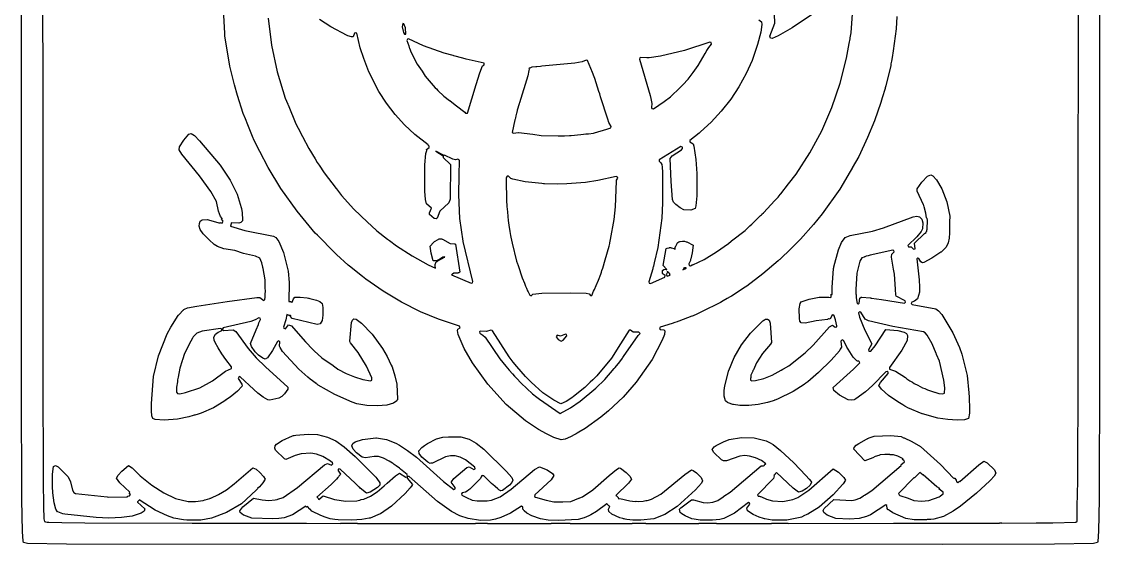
# Model space of a CAD drawing. Header units: millimetres. Extents: x 0 to 299, y 0 to 300.
# Drawn here: x 0.3 to 299.4, y 0.3 to 145.4 of the extents above; entities that cross this region are included whole.
import ezdxf

# ---------------------------------------------------------------- set-up
doc = ezdxf.new("R2010")
doc.units = ezdxf.units.MM
doc.layers.add('CUT', color=7, linetype='CONTINUOUS')

msp = doc.modelspace()

# ---------------------------------------------------------------- linework, layer by layer
at = {"layer": 'CUT'}
for points in [[(299.3636, 243.2563), (299.3492, 48.3109), (299.2758, 13.5308), (299.2737, 12.8248), (299.1017, 4.0215), (298.9075, 1.1419), (298.8559, 0.8559), (297.6983, 0.6352), (286.8726, 0.4237), (255.9437, 0.3329), (12.8248, 0.4237), (1.9525, 0.6395), (0.8415, 0.8559), (0.7496, 1.3649), (0.5994, 3.8316), (0.4236, 12.8289), (0.3329, 43.8445), (0.3196, 126.0814), (0.3314, 242.3578)], [(6.1689, 231.3706), (6.1992, 47.8106), (6.29, 17.8815), (6.3809, 10.8319), (6.5004, 7.455), (6.6795, 6.7062), (6.9372, 6.6378), (6.9427, 6.6265), (7.0353, 6.6118), (7.455, 6.5004), (7.7781, 6.4939), (7.9218, 6.471), (11.4662, 6.4192), (17.8513, 6.29), (47.6896, 6.1992), (79.3669, 6.202), (88.8111, 6.1879), (88.8424, 6.2028), (93.5017, 6.2032), (93.5235, 6.1835), (126.2214, 6.1689), (126.2766, 6.2061), (129.5447, 6.2064), (129.5866, 6.1689), (147.2284, 6.1689), (147.2674, 6.2079), (152.5098, 6.2084), (152.5525, 6.1689), (169.7159, 6.1689), (169.7574, 6.2099), (173.4468, 6.2102), (173.4933, 6.1689), (188.2502, 6.1689), (188.2918, 6.2115), (193.0666, 6.212), (193.1192, 6.1689), (208.3616, 6.1689), (208.4068, 6.2133), (212.9743, 6.2137), (213.0241, 6.1689), (242.2359, 6.2163), (248.9796, 6.2169), (248.9908, 6.2272), (271.6354, 6.2639), (271.7043, 6.3039), (272.2374, 6.3055), (272.3072, 6.2656), (281.8461, 6.29), (284.5386, 6.3445), (286.445, 6.3505), (292.8264, 6.503), (293.1905, 6.8332), (293.2158, 10.8675), (293.4074, 17.8815), (293.4982, 47.8106), (293.4982, 55.9256), (293.5207, 183.8023)], [(243.1393, 146.7609), (242.9508, 143.404), (242.1359, 137.2609), (241.8258, 135.4642), (241.6458, 134.4212), (241.5148, 133.6619), (241.4434, 133.2483), (240.0932, 127.5374), (239.9338, 126.9936), (239.8958, 126.8642), (239.1146, 124.1987), (238.7426, 122.9298), (236.9612, 117.8187), (235.0536, 113.2749), (232.5793, 107.9876), (230.8, 104.8102), (230.7746, 104.765), (230.7731, 104.7622), (230.2314, 103.7948), (227.3401, 98.9063), (222.4362, 92.032), (220.0355, 89.0729), (216.4318, 85.064), (216.2229, 84.8371), (213.4407, 82.0346), (211.0415, 79.7326), (210.7025, 79.4281), (210.5398, 79.2819), (210.4386, 79.1911), (210.1932, 78.9707), (206.0119, 75.387), (201.5085, 72.0165), (201.1191, 71.7341), (197.2769, 69.2346), (196.8724, 68.9997), (196.1184, 68.5617), (194.9705, 67.895), (194.2711, 67.4888), (194.2246, 67.4634), (188.9564, 64.854), (188.0812, 64.4205), (188.0625, 64.4112), (187.8267, 64.2944), (187.6857, 64.2308), (186.6224, 63.7853), (186.3546, 63.6731), (186.2797, 63.6417), (186.2549, 63.6313), (182.7156, 62.2954), (182.3712, 62.1786), (182.2442, 62.1354), (181.5527, 61.9008), (180.7772, 61.6376), (177.475, 60.5809), (177.3339, 60.2758), (177.4829, 59.9745), (178.4794, 59.9012), (178.7415, 59.5589), (178.6775, 58.5889), (178.0889, 57.038), (175.294, 51.6337), (175.2894, 51.625), (170.8244, 45.3095), (167.184, 41.2149), (163.1733, 37.3876), (161.0445, 35.6245), (156.6611, 32.4805), (154.8941, 31.4582), (154.4568, 31.2113), (154.1853, 31.0581), (153.8034, 30.8424), (152.5783, 30.1508), (151.1792, 29.5738), (150.0023, 29.3532), (148.0322, 29.9963), (145.9316, 30.9933), (143.6927, 32.2249), (140.1112, 34.6219), (134.8079, 39.1928), (129.6582, 44.7969), (125.3969, 50.7025), (123.1278, 54.7264), (121.4236, 58.588), (121.2269, 59.7019), (121.3839, 60.0688), (121.9743, 60.4137), (121.8622, 60.8956), (117.6302, 62.2657), (116.5887, 62.6211), (116.5313, 62.6406), (116.529, 62.6414), (116.0236, 62.8139), (111.0147, 64.9043), (105.7658, 67.5452), (100.611, 70.6391), (95.8566, 73.9338), (94.914, 74.654), (91.2965, 77.5263), (90.945, 77.8384), (87.6776, 80.7667), (87.2034, 81.2004), (82.3981, 86.0984), (81.8084, 86.7172), (76.7938, 92.7589), (72.2757, 99.0643), (68.7225, 104.9036), (66.413, 109.3276), (64.8442, 112.4361), (64.4099, 113.4916), (63.4815, 115.7864), (63.0986, 116.733), (62.4173, 118.4169), (61.8087, 119.9213), (60.2184, 124.8984), (59.3734, 127.8417), (58.1351, 133.0263), (57.5213, 136.4078), (56.7438, 141.3469), (56.6848, 142.1229), (56.2849, 150.5381)], [(204.9086, 145.9121), (205.5923, 145.3181), (205.7366, 144.5579), (205.427, 142.4965), (204.5325, 138.9997), (203.0184, 134.6386), (201.3508, 130.9491), (199.3611, 127.3314), (197.0532, 123.8367), (194.4508, 120.5298), (191.6235, 117.4614), (188.6989, 114.7684), (188.6356, 114.7159), (188.6302, 114.7115), (188.5384, 114.6354), (188.3082, 114.4448), (185.7162, 112.4035), (185.743, 112.0084), (186.6053, 111.5126), (186.8767, 110.8718), (187.4302, 107.1301), (187.6422, 103.2473), (187.6422, 97.0444), (187.43, 94.2755), (187.1774, 93.5654), (185.9868, 93.112), (184.0176, 93.1909), (183.0174, 93.6931), (181.8087, 94.6545), (181.1474, 95.3214), (180.905, 96.0528), (180.5055, 100.992), (180.2943, 107.4179), (180.7949, 108.1308), (183.4106, 109.8409), (183.7313, 110.2037), (183.6943, 110.57), (183.185, 110.6944), (177.2162, 107.0307), (177.2, 106.6591), (177.7068, 106.2144), (177.9476, 105.703), (178.035, 105.0349), (178.1698, 103.629), (178.1706, 95.0761), (177.9921, 90.8512), (176.8364, 82.6969), (175.8232, 78.4662), (175.6086, 77.5819), (175.5402, 77.2999), (175.4857, 77.0754), (175.4153, 76.7854), (174.3224, 73.1676), (174.3969, 72.8419), (174.8464, 72.7213), (178.7776, 74.4653), (178.8545, 74.9272), (178.2925, 75.2844), (178.1519, 75.5052), (178.1475, 76.2576), (178.1622, 76.2978), (178.5099, 76.5781), (179.0645, 76.6709), (179.3687, 76.4367), (179.2776, 76.6653), (178.326, 77.7635), (179.184, 82.4353), (179.2853, 82.4766), (179.3965, 82.5099), (179.9703, 82.6519), (180.0774, 82.6733), (180.1859, 82.6849), (180.2951, 82.6865), (180.404, 82.6782), (180.5116, 82.6601), (180.6172, 82.6322), (181.241, 82.4369), (181.36, 82.3926), (181.4736, 82.3359), (181.5807, 82.2676), (181.6204, 82.2359), (181.6409, 82.5946), (181.6526, 82.7064), (181.6746, 82.8166), (181.7069, 82.9243), (181.7491, 83.0285), (181.8009, 83.1282), (182.1862, 83.7925), (182.2501, 83.8912), (182.3234, 83.9832), (182.4053, 84.0676), (182.4952, 84.1435), (182.592, 84.2103), (182.6949, 84.2673), (182.8028, 84.314), (182.9149, 84.3498), (183.0299, 84.3746), (183.7182, 84.4875), (183.8479, 84.5016), (183.9785, 84.5016), (184.1082, 84.4873), (184.2356, 84.4591), (184.6872, 84.3328), (184.7961, 84.2967), (184.901, 84.2503), (186.6827, 83.359), (186.3279, 81.2199), (185.9749, 79.6002), (185.9306, 79.3969), (185.8861, 79.1925), (185.8625, 79.0841), (185.4236, 78.156), (185.4957, 77.7048), (185.9126, 77.6174), (186.3876, 77.8848), (186.6086, 77.9898), (186.5543, 77.8748), (189.6785, 79.4273), (193.1073, 81.5211), (196.4244, 83.8438), (197.1885, 84.4734), (197.3192, 84.5603), (201.0401, 87.4645), (202.3993, 88.7676), (202.9267, 89.2022), (205.3523, 91.559), (205.5808, 91.7658), (205.7343, 91.9302), (206.1419, 92.3263), (208.2566, 94.6283), (209.2189, 95.6623), (210.2816, 96.8004), (210.2991, 96.8229), (210.9939, 97.5695), (213.0972, 100.3531), (215.1817, 103.0529), (218.9869, 108.9394), (222.3085, 115.0969), (225.1588, 121.5862), (227.4516, 128.2876), (229.2013, 135.2003), (229.9103, 139.2683), (230.1635, 140.5815), (230.1982, 140.9197), (230.4381, 142.2964), (230.8582, 147.5795)], [(220.3228, 147.8597), (214.149, 143.653), (210.2326, 141.4057), (208.5447, 140.7424), (208.1493, 140.7903), (207.8928, 141.3103), (209.2778, 144.9221), (209.192, 147.4793)], [(68.7474, 146.3413), (69.6209, 138.8555), (71.1885, 131.4615), (73.4817, 124.1837), (74.1897, 122.453), (74.2052, 122.4058), (74.2525, 122.2994), (76.4081, 117.0302), (77.6885, 114.5756), (77.8741, 114.1584), (78.2292, 113.5391), (79.9995, 110.1455), (81.7742, 107.3568), (82.3744, 106.31), (82.9175, 105.5602), (84.2443, 103.4752), (87.6258, 99.0595), (87.664, 99.0067), (87.6788, 98.9902), (89.0755, 97.1665), (92.5446, 93.3066), (96.2686, 89.7027), (97.3801, 88.7521), (98.8701, 87.3728), (101.806, 85.0728), (102.4417, 84.6645), (104.3861, 83.2128), (108.7014, 80.4053), (113.1038, 77.9318), (115.205, 76.9707), (115.1192, 77.1906), (115.0814, 77.3037), (115.055, 77.4201), (115.0403, 77.5385), (115.0375, 77.6578), (115.0465, 77.7768), (115.0673, 77.8943), (115.0996, 78.0091), (115.2013, 78.3118), (115.2423, 78.4171), (115.293, 78.5181), (115.353, 78.6138), (115.4217, 78.7035), (115.4986, 78.7863), (115.5829, 78.8615), (115.6739, 78.9285), (115.7708, 78.9866), (117.6705, 80.0073), (117.7193, 80.0614), (117.6658, 80.1715), (117.2206, 80.0593), (115.9623, 79.2319), (115.8504, 79.1667), (115.7322, 79.1139), (115.6089, 79.0742), (115.4821, 79.048), (115.3531, 79.0356), (114.7144, 79.009), (114.5937, 79.01), (114.5382, 79.0161), (113.9946, 81.1838), (113.6756, 83.1239), (114.5737, 84.1231), (114.661, 84.2107), (114.7569, 84.2889), (114.8603, 84.3568), (115.9153, 84.9739), (116.025, 85.0307), (116.1399, 85.0759), (116.2589, 85.1091), (116.3807, 85.1298), (116.5039, 85.1379), (116.6274, 85.1334), (116.7497, 85.1161), (116.8695, 85.0864), (116.9857, 85.0445), (117.097, 84.9909), (119.2127, 83.8337), (120.4411, 83.7145), (120.5548, 83.6979), (120.6664, 83.6705), (120.7028, 83.6578), (121.9177, 75.8799), (121.8644, 75.8376), (121.7698, 75.776), (121.6698, 75.7236), (121.5653, 75.6809), (121.4573, 75.6481), (121.3467, 75.6257), (121.2344, 75.6137), (120.262, 75.5561), (119.9147, 75.3136), (119.8101, 75.2482), (119.6992, 75.1939), (119.5834, 75.1513), (119.5642, 75.1465), (125.0203, 72.8609), (125.3865, 72.8867), (125.555, 73.3189), (122.8463, 84.3829), (122.8327, 84.4416), (121.952, 90.7881), (121.6782, 97.3705), (121.6825, 102.7908), (121.7933, 106.8566), (121.6858, 106.963), (121.6858, 107.0304), (121.4775, 107.1692), (121.4597, 107.1868), (121.4537, 107.1851), (121.4036, 107.2184), (120.7103, 107.0629), (119.9576, 107.2205), (117.7014, 108.3317), (117.5312, 108.2417), (117.379, 108.3613), (115.291, 109.4507), (117.3205, 108.1303), (117.2605, 108.0985), (117.3235, 107.699), (119.3393, 105.7695), (119.2531, 96.1576), (118.84, 95.0626), (116.4082, 92.7519), (115.6623, 90.8259), (115.3418, 90.6322), (114.8344, 90.7309), (113.5171, 91.8996), (113.4916, 92.3389), (114.0408, 93.6225), (112.7006, 94.8006), (112.3918, 96.0658), (112.2106, 98.376), (112.2094, 98.5353), (112.2085, 98.658), (112.2084, 98.6751), (112.2073, 98.8213), (112.2065, 105.6692), (112.4492, 108.8329), (112.757, 109.6377), (112.7357, 109.681), (112.6946, 109.7897), (112.669, 109.8843), (113.3915, 110.4179), (113.4238, 110.8749), (113.0818, 111.1453), (113.1553, 111.2012), (109.4167, 114.0632), (106.5899, 116.7059), (103.9533, 119.6184), (101.5844, 122.7182), (99.4575, 126.0023), (96.71, 131.4445), (96.0893, 132.8984), (95.2552, 135.1086), (94.298, 138.0986), (93.3103, 142.1593), (93.0404, 142.2848), (92.7338, 142.1558), (92.323, 141.1265), (91.8125, 141.1607), (90.8271, 141.4214), (90.6939, 141.4905), (86.1688, 143.9766), (82.9719, 145.9861)]]:
    msp.add_lwpolyline(points, dxfattribs=at)
for points in [[(106.0615, 144.8254), (105.9405, 143.9176), (106.3036, 142.3743), (106.6062, 141.8901), (106.9391, 141.9204), (106.8786, 143.615), (106.3641, 144.7952)], [(111.8579, 138.6679), (107.6981, 140.5843), (107.3501, 140.4817), (107.2376, 140.1368), (107.7646, 138.6423), (107.8957, 138.2037), (107.9836, 138.0213), (108.4077, 136.8186), (110.1213, 133.545), (111.4356, 131.636), (112.3228, 130.2308), (115.0708, 127.0353), (115.4288, 126.6968), (115.7947, 126.2811), (117.4978, 124.6694), (119.0247, 123.5204), (119.1007, 123.4547), (119.709, 123.0055), (120.9643, 122.0609), (123.2833, 120.2448), (123.506, 119.9854), (124.0003, 119.9975), (126.4204, 127.9781), (127.4443, 131.1833), (128.2428, 133.1098), (128.6975, 133.4144), (128.6413, 133.8394), (123.6673, 135.0064), (122.7831, 135.2426), (120.2247, 135.9262), (120.026, 135.9793), (117.532, 136.6457)], [(184.229, 137.3988), (177.5446, 135.8365), (174.4481, 135.362), (174.3115, 135.3532), (174.1945, 135.3456), (174.1378, 135.3419), (173.9066, 135.3269), (173.7895, 135.3194), (172.168, 135.4623), (171.8636, 135.3403), (171.776, 134.9557), (174.7156, 124.8697), (174.9015, 124.037), (175.1602, 122.6366), (175.0839, 121.5167), (175.2173, 121.248), (175.6493, 121.1952), (178.632, 123.1833), (180.3171, 124.5087), (183.0102, 127.105), (183.821, 127.8633), (185.2402, 129.4622), (186.0658, 130.5694), (186.6828, 131.2953), (188.0103, 133.1646), (189.9722, 136.5718), (190.351, 137.2131), (190.3757, 137.255), (190.4541, 137.3878), (190.9549, 138.2359), (191.7234, 139.1515), (191.6382, 139.5455), (191.2497, 139.6529)], [(159.3637, 129.5968), (159.2173, 130.0675), (158.6749, 131.2947), (157.3453, 134.5724), (156.9839, 134.6706), (155.8173, 134.1869), (153.8392, 133.8201), (152.8209, 133.7291), (144.6505, 133.0252), (144.328, 132.9698), (143.2868, 132.8768), (142.9706, 132.8142), (141.8814, 132.7584), (141.3392, 132.4917), (141.1782, 132.4598), (141.1691, 132.408), (141.0936, 132.3709), (141.1253, 132.1562), (141.0668, 131.82), (140.759, 130.3289), (138.4515, 122.8352), (138.3984, 122.6715), (138.3814, 122.6076), (137.8245, 120.7988), (137.6852, 120.1896), (137.6128, 119.9522), (137.468, 119.2394), (137.3513, 118.7294), (137.2505, 118.3496), (137.2079, 118.1018), (136.4217, 114.663), (136.7599, 114.3926), (138.0666, 114.6166), (138.1236, 114.6142), (138.163, 114.6126), (138.1776, 114.612), (138.1851, 114.6117), (142.1778, 114.1268), (144.4319, 113.7741), (149.2124, 113.6852), (149.5483, 113.7088), (150.9532, 113.6546), (152.3836, 113.7767), (152.4497, 113.7762), (152.8371, 113.8154), (155.5288, 114.0451), (156.1818, 114.1538), (156.8579, 114.2223), (157.3979, 114.2602), (157.564, 114.2937), (158.9619, 114.4352), (160.4672, 114.8798), (160.8024, 114.9475), (162.6697, 115.5303), (163.8487, 115.8785), (163.9397, 116.2635), (163.9314, 116.274), (163.9332, 116.2803), (163.2761, 117.4018), (162.9357, 118.307), (160.9771, 124.4982), (160.7224, 125.3703), (160.499, 126.0095), (159.3655, 129.5924)], [(87.5042, 49.4089), (88.0897, 48.9974), (90.3699, 47.7659), (92.6852, 46.7909), (94.966, 46.0721), (97.1415, 45.7051), (97.491, 45.9518), (97.4629, 46.5579), (96.0394, 49.8033), (93.7065, 53.5432), (91.5395, 56.2242), (91.3636, 56.6255), (91.3596, 56.7594), (91.8781, 61.9319), (92.1132, 62.5932), (92.4724, 62.9276), (93.1715, 62.8385), (94.6524, 61.6943), (97.6075, 58.675), (100.481, 54.7067), (101.7354, 52.5124), (102.8728, 50.0936), (103.1027, 49.5669), (103.8776, 47.1501), (104.3953, 44.7915), (104.6487, 40.6415), (104.6302, 40.5976), (104.5749, 40.4666), (104.566, 40.4454), (104.4688, 40.2152), (103.4916, 39.5425), (101.628, 38.976), (99.0264, 38.7644), (96.0693, 38.8849), (93.3785, 39.3414), (92.0515, 39.7712), (87.2396, 41.9013), (82.6245, 44.5481), (82.315, 44.7643), (82.1405, 44.8861), (82.0891, 44.922), (82.0599, 44.9424), (80.3865, 46.2026), (79.7489, 46.7225), (77.2868, 48.9625), (72.6866, 53.8733), (72.0355, 55.0019), (71.9219, 55.3606), (72.0175, 56.5138), (71.735, 56.843), (71.3012, 56.6753), (69.9845, 54.1708), (69.9787, 54.1618), (68.5366, 52.1117), (67.9242, 51.7776), (67.2579, 51.9835), (66.0273, 52.8122), (65.128, 53.7421), (64.1228, 55.235), (63.8512, 56.053), (65.3961, 59.8374), (66.0682, 61.3709), (66.1946, 61.7933), (66.5692, 62.711), (66.5101, 63.0755), (66.1733, 63.2268), (65.1298, 62.6049), (63.9272, 62.2217), (56.2208, 60.4297), (55.9664, 59.9347), (56.3143, 59.6688), (59.028, 59.8799), (59.7408, 59.445), (63.2204, 54.6947), (65.4306, 52.1215), (67.9904, 49.5622), (74.1539, 43.9696), (74.1743, 43.4232), (73.3105, 42.1527), (72.5316, 41.3433), (71.7125, 40.8899), (69.2257, 40.3437), (68.6517, 40.44), (67.3381, 41.1861), (65.8601, 42.3463), (64.756, 43.2832), (61.0103, 46.8097), (60.6514, 46.888), (60.383, 46.4069), (61.412, 44.827), (61.5454, 44.4825), (61.4273, 44.1659), (60.2342, 42.9015), (58.1913, 41.2048), (56.9318, 40.3377), (56.8647, 40.2916), (56.7861, 40.2374), (56.4737, 40.0224), (53.5433, 38.2776), (50.1338, 36.724), (49.3279, 36.4705), (48.3758, 36.2027), (48.2418, 36.165), (47.8882, 36.0656), (46.6879, 35.728), (43.5624, 35.1335), (39.9287, 34.8), (37.381, 34.982), (36.7435, 35.27), (36.4687, 35.9736), (36.4667, 36.0027), (36.4299, 36.5331), (36.4152, 36.7452), (36.4089, 36.8362), (36.3657, 38.1831), (36.3837, 39.4529), (36.9218, 46.9418), (38.2867, 52.6749), (40.7562, 58.743), (41.7319, 60.6318), (43.7969, 63.8769), (43.8567, 63.9507), (43.882, 63.982), (43.8874, 63.9885), (43.942, 64.056), (45.2862, 65.4591), (45.2878, 65.4601), (45.2985, 65.4669), (45.3408, 65.4937), (45.547, 65.6246), (46.3819, 65.9754), (48.9088, 66.4561), (57.3941, 67.7018), (65.5698, 68.8628), (66.4467, 68.8503), (67.5345, 68.044), (67.822, 68.2632), (67.9366, 68.9422), (67.9361, 69.5433), (67.9652, 70.8001), (67.9346, 71.346), (67.9326, 73.7753), (67.3138, 76.9249), (67.2701, 77.1936), (67.2444, 77.2779), (67.0044, 78.4996), (66.4713, 79.7351), (65.1994, 80.315), (61.8588, 81.0144), (59.4997, 81.8874), (56.4589, 82.3724), (54.6883, 83.0213), (53.753, 83.5718), (52.3283, 84.8151), (50.704, 86.501), (49.85, 87.6867), (49.6294, 88.6317), (49.6914, 89.3932), (49.9106, 89.9958), (50.4069, 90.4118), (51.8583, 90.4985), (55.3883, 89.4801), (55.4101, 89.5792), (55.44, 89.6712), (56.0012, 89.509), (56.2324, 89.9767), (55.8215, 90.5842), (55.8689, 90.6336), (55.9571, 90.7092), (55.9777, 90.7237), (55.5427, 91.3083), (54.9944, 92.8314), (54.4108, 95.4539), (52.8728, 98.2851), (49.6709, 102.6353), (44.7621, 108.6056), (44.0054, 109.8212), (44.1215, 110.6515), (45.3071, 112.475), (46.6999, 114.1139), (47.3461, 114.3811), (48.2652, 113.7972), (49.7162, 112.2891), (55.3964, 105.5449), (58.2263, 101.4331), (60.1453, 97.5276), (61.262, 93.8238), (61.3261, 93.562), (61.3348, 93.5263), (61.3467, 93.4777), (61.3594, 93.4256), (61.5297, 92.3809), (61.6021, 90.2869), (61.5923, 90.1002), (61.1229, 89.6087), (60.626, 89.5119), (58.5122, 89.5791), (58.5133, 89.5489), (58.5062, 89.4326), (58.4878, 89.3175), (58.4584, 89.2047), (58.4181, 89.0953), (58.3675, 88.9903), (58.3548, 88.9695), (58.3532, 88.9431), (58.3349, 88.8271), (58.3054, 88.7133), (58.2841, 88.6555), (62.3009, 87.4112), (70.1961, 85.8686), (70.8721, 85.4744), (71.7289, 84.4131), (72.946, 81.3664), (74.2518, 76.1428), (74.5278, 72.9814), (74.4313, 67.7482), (74.4812, 67.7523), (74.5994, 67.7504), (74.7168, 67.7369), (74.8323, 67.7119), (74.867, 67.7008), (74.8963, 67.6999), (75.0136, 67.6847), (75.1289, 67.658), (75.241, 67.6201), (75.3488, 67.5713), (75.3674, 67.5606), (75.7206, 68.5075), (76.1256, 68.934), (77.6166, 68.9781), (79.5326, 68.7125), (79.9023, 68.6447), (79.9944, 68.6278), (80.0286, 68.6215), (80.2709, 68.5772), (82.1041, 68.1394), (83.0772, 67.7509), (83.7034, 67.1508), (83.9084, 66.067), (83.9063, 63.93), (83.9047, 63.8964), (83.6877, 62.487), (83.1629, 61.575), (82.3586, 61.3425), (75.403, 62.9826), (74.9658, 63.543), (74.9342, 63.904), (74.8938, 63.895), (74.7765, 63.8809), (74.6584, 63.8785), (74.5407, 63.8876), (74.4244, 63.9083), (74.3106, 63.9403), (74.2006, 63.9833), (74.0954, 64.037), (73.9366, 64.128), (73.6468, 62.6592), (72.9831, 60.6176), (73.0403, 60.2917), (73.5794, 60.1945), (74.4064, 61.2332), (75.2065, 60.9547), (77.0867, 58.895), (79.0947, 56.5551), (81.1302, 54.4585), (81.1692, 54.4229), (81.5224, 54.0361), (83.6644, 52.1071), (86.7463, 49.9415), (87.367, 49.4803)], [(142.1576, 69.7439), (144.6263, 70.0182), (152.7525, 70.14), (156.9868, 70.0169), (157.7862, 69.8417), (158.1497, 69.3806), (158.5155, 69.4399), (158.9888, 70.5695), (159.2862, 71.091), (159.7181, 72.2154), (160.3915, 73.6884), (160.9942, 75.3566), (161.2135, 75.88), (161.3493, 76.3392), (161.569, 76.9471), (162.2351, 79.3349), (163.3547, 83.1214), (163.4879, 83.8258), (163.5357, 83.9971), (163.6992, 84.9426), (164.742, 90.4565), (165.103, 93.9847), (165.1763, 96.2995), (165.39, 101.2017), (165.4196, 101.4171), (165.7672, 101.9287), (165.7005, 102.2556), (165.3288, 102.4066), (160.1846, 101.2575), (156.7533, 100.7407), (151.558, 100.3452), (148.9495, 100.2607), (145.4125, 100.391), (145.3367, 100.3963), (145.1406, 100.4101), (145.1127, 100.412), (144.6924, 100.4416), (140.0035, 100.9535), (136.6107, 101.65), (136.0259, 101.8921), (135.3934, 102.5297), (135.02, 102.5408), (134.8148, 102.2711), (134.8109, 101.9758), (134.8089, 101.9735), (134.8095, 101.8653), (134.7768, 99.354), (134.8317, 97.7601), (134.8371, 96.7524), (134.8973, 95.8527), (134.9575, 94.1066), (135.1136, 92.6239), (135.1986, 91.3536), (135.3659, 90.227), (135.5036, 88.9193), (135.8273, 87.1196), (135.9825, 86.0744), (136.1017, 85.5939), (136.4098, 83.8809), (137.6776, 78.9642), (137.9474, 78.1556), (137.9775, 78.0344), (138.1047, 77.6841), (139.2481, 74.2569), (139.8855, 72.7808), (140.1748, 71.9844), (140.4516, 71.4198), (140.7286, 70.7292), (140.8902, 70.4543), (141.2978, 69.5103), (141.6934, 69.3398)], [(250.3424, 89.5416), (250.2424, 87.906), (249.9013, 87.1966), (248.6805, 85.6421), (246.1869, 83.3071), (246.3627, 82.943), (247.1332, 82.8601), (247.751, 82.2709), (248.2296, 82.3691), (248.0561, 83.8813), (250.8201, 86.5723), (251.2522, 86.9065), (251.2928, 87.0325), (251.4661, 87.2012), (251.4628, 87.5593), (251.5548, 87.8446), (251.6153, 90.326), (251.5548, 90.7799), (251.374, 90.9205), (251.2227, 92.2747), (250.7738, 94.0301), (250.6147, 94.3821), (250.6098, 94.4067), (250.5574, 94.5089), (248.8235, 98.3454), (248.775, 98.9512), (250.0822, 100.8871), (251.638, 102.5042), (252.5879, 102.8504), (253.158, 102.6067), (254.1515, 101.4552), (255.6649, 99.0039), (257.0567, 95.3879), (257.8126, 91.4273), (257.8119, 91.3804), (257.7889, 89.8106), (257.7854, 89.5711), (257.7445, 86.7796), (257.6307, 85.2595), (257.4081, 84.0136), (256.8809, 82.8275), (255.4094, 81.4463), (255.3648, 81.4085), (252.9057, 79.7379), (250.6211, 78.5123), (250.2653, 78.4502), (249.8354, 78.7727), (249.2258, 79.7082), (248.9396, 79.7768), (248.666, 79.5944), (249.3822, 73.7871), (249.4145, 71.6904), (249.3991, 70.3065), (248.8823, 68.5098), (248.0877, 67.842), (247.3213, 67.5828), (247.1623, 67.2157), (247.4471, 66.8905), (253.9874, 65.7051), (254.6932, 65.1809), (255.605, 64.1122), (258.6742, 59.0653), (260.5503, 55.0108), (261.2235, 53.0861), (262.6845, 47.1857), (263.1276, 42.3599), (263.1959, 41.1476), (263.2091, 40.9138), (263.2541, 40.1151), (263.3193, 38.9582), (263.3429, 37.4763), (263.3328, 36.7135), (263.0226, 35.3177), (261.8886, 34.9256), (259.8486, 34.83), (257.2591, 34.9818), (254.4952, 35.4123), (250.3129, 36.5496), (250.2373, 36.575), (250.1981, 36.5881), (250.1828, 36.5933), (250.167, 36.5986), (246.2415, 38.2342), (245.5762, 38.5985), (245.392, 38.7104), (245.0973, 38.8896), (244.8415, 39.045), (243.4545, 39.888), (240.8796, 41.6659), (238.9141, 43.4197), (238.1657, 44.4063), (238.6506, 45.3072), (240.7139, 47.721), (240.738, 48.0914), (240.441, 48.3138), (240.1194, 48.214), (236.4237, 44.4257), (234.4805, 42.6944), (231.7659, 40.6979), (231.4704, 40.5521), (231.3795, 40.5072), (231.3624, 40.4987), (231.3562, 40.4957), (230.6452, 40.3377), (229.6942, 40.493), (227.2414, 41.7575), (225.7139, 43.0325), (225.4997, 43.8881), (231.1602, 48.9251), (232.8588, 50.7471), (232.7273, 51.0475), (232.6232, 51.0838), (232.5947, 51.1439), (232.242, 51.2165), (232.0489, 51.2837), (231.018, 52.2916), (230.1124, 53.7504), (229.6211, 54.5417), (229.2921, 55.0716), (229.1477, 55.3042), (228.3129, 56.9325), (228.0266, 57.1116), (227.5956, 56.7582), (227.7789, 55.0999), (227.4439, 54.4763), (227.3341, 54.2717), (227.2594, 54.1327), (227.2187, 54.0569), (224.9296, 51.4818), (221.4314, 48.0748), (218.423, 45.4492), (217.908, 45.077), (217.9075, 45.0766), (217.8957, 45.0681), (217.4199, 44.7242), (214.3999, 42.7513), (210.0231, 40.6719), (209.3104, 40.3715), (209.2073, 40.3281), (209.1587, 40.3076), (209.1218, 40.2921), (207.6141, 39.7837), (207.5888, 39.7782), (207.5468, 39.7691), (207.2264, 39.6997), (204.6985, 39.1523), (202.1275, 38.8857), (199.603, 38.8863), (197.8392, 39.1182), (197.8059, 39.124), (197.7344, 39.1365), (197.7307, 39.1371), (197.6474, 39.1516), (196.3537, 39.6419), (196.2225, 39.7307), (196.1877, 39.7543), (196.1845, 39.7565), (195.7562, 40.0464), (195.631, 40.1702), (195.5536, 40.4291), (195.5202, 40.5408), (195.437, 40.8189), (195.2497, 41.4452), (195.2297, 41.9316), (195.2455, 42.2422), (195.247, 42.2712), (195.259, 42.5081), (195.2848, 43.0139), (195.425, 44.2958), (196.4377, 48.3519), (196.4829, 48.5119), (196.4909, 48.5402), (196.4989, 48.5684), (196.513, 48.6183), (197.9818, 52.2188), (200.0232, 55.6957), (202.5183, 58.9233), (205.9573, 62.3344), (206.2679, 62.5322), (206.5019, 62.6794), (206.5682, 62.7211), (206.6263, 62.7576), (206.6962, 62.8016), (207.2905, 62.8736), (207.7592, 62.5129), (208.0065, 61.7523), (208.3841, 56.342), (208.1252, 55.8961), (208.0957, 55.8584), (205.8887, 53.3259), (204.2297, 50.7051), (203.3707, 48.7921), (203.2425, 48.5503), (203.1895, 48.3885), (202.6812, 47.2565), (202.6329, 46.6886), (202.5169, 46.3345), (202.5952, 46.2465), (202.5645, 45.887), (202.8786, 45.7251), (203.8954, 45.8343), (206.2441, 46.4147), (208.5489, 47.2849), (211.0387, 48.6665), (211.5487, 48.9381), (211.6649, 49.014), (213.1738, 49.8513), (217.7428, 53.4816), (219.9404, 55.6506), (224.4969, 60.7173), (225.2878, 61.1824), (226.0093, 60.5915), (226.4825, 60.7243), (226.5483, 61.0132), (226.1304, 62.6536), (226.1088, 62.6314), (226.1041, 62.6275), (225.8004, 63.7399), (225.4294, 64.0115), (225.1078, 63.8419), (224.7209, 62.9852), (224.5221, 62.8816), (224.3163, 62.8156), (224.2666, 62.8891), (224.2212, 62.9731), (223.9292, 62.771), (220.7689, 62.3977), (217.7586, 61.7617), (216.5975, 61.7864), (216.2262, 62.3224), (216.1247, 62.9946), (216.0935, 65.6942), (216.3366, 67.1537), (216.6341, 67.6685), (218.8323, 68.4111), (221.6128, 68.905), (221.7701, 68.9082), (222.0667, 68.9144), (222.73, 68.9282), (223.3202, 68.9404), (223.4871, 68.894), (223.4898, 68.9063), (223.5022, 68.9442), (224.2471, 68.9597), (224.6385, 68.8243), (224.944, 68.9724), (224.969, 69.7455), (225.0577, 69.7181), (225.1652, 69.6729), (225.2211, 69.6428), (225.1699, 71.6664), (225.5614, 76.812), (225.5773, 76.8778), (225.6563, 77.2045), (225.6768, 77.2892), (225.697, 77.3725), (227.001, 82.0841), (227.8317, 84.1089), (228.8088, 85.4579), (230.2357, 86.0218), (236.3644, 87.2593), (239.4153, 88.1347), (247.6508, 91.2227), (248.7261, 91.4387), (249.4706, 91.19), (250.0497, 90.5358)], [(231.8544, 68.7178), (232.1089, 67.1983), (232.4266, 67.0911), (232.7288, 67.3041), (232.8444, 68.617), (233.2242, 68.9116), (233.4188, 68.9296), (235.7353, 68.7396), (235.9184, 68.7124), (236.066, 68.6905), (236.1267, 68.6815), (238.8583, 68.2755), (245.3165, 67.2702), (245.5726, 67.5757), (245.426, 67.9463), (242.9653, 69.2437), (242.8662, 69.5469), (242.7443, 71.034), (242.7366, 71.1282), (242.4787, 75.3346), (242.2233, 76.7096), (241.6648, 79.9993), (241.6833, 80.3323), (241.7299, 80.7246), (241.7741, 80.8021), (241.8039, 80.8543), (241.8231, 80.8879), (241.8374, 80.9131), (242.4506, 81.5086), (242.3643, 81.902), (242.0134, 82.0173), (235.7326, 80.5863), (235.1909, 80.4081), (234.6404, 80.2904), (234.2784, 80.1154), (234.1886, 80.098), (234.1245, 80.0572), (233.4066, 79.821), (232.8491, 78.9305), (232.0612, 75.6321), (231.7928, 71.1005), (231.8237, 69.9046), (231.8238, 69.742), (231.8287, 69.7112)], [(179.5966, 75.9351), (179.5328, 76.0426), (179.486, 76.1442), (179.4966, 75.9044), (179.1576, 75.1504), (179.3917, 74.7905), (180.253, 75.0745), (180.2119, 75.1505), (180.1664, 75.259), (180.1318, 75.3714), (180.1309, 75.3756), (179.7558, 75.7428), (179.6712, 75.8348)], [(184.3685, 77.056), (184.2571, 77.086), (184.1491, 77.1266), (184.1151, 77.1433), (184.1122, 77.1336), (184.0681, 77.0251), (184.0137, 76.9214), (183.7562, 76.4843), (184.8403, 77.0231), (184.5974, 77.0286), (184.4823, 77.0368)], [(251.6482, 43.1997), (253.5935, 42.5936), (253.6786, 42.563), (253.7091, 42.5575), (254.8286, 42.2087), (255.8839, 42.1301), (256.3329, 42.3273), (256.4296, 43.8209), (256.1879, 45.9089), (254.9604, 51.1503), (254.1686, 53.043), (254.1474, 53.1084), (254.0569, 53.31), (252.945, 55.968), (251.5803, 58.3752), (251.0021, 59.0724), (250.5794, 59.3201), (242.007, 60.7988), (235.2927, 62.4015), (234.3259, 62.8065), (233.1695, 64.7589), (232.7745, 64.8284), (232.5341, 64.5501), (232.8412, 63.3987), (234.3103, 59.7716), (236.2073, 55.9532), (235.299, 54.3478), (235.3954, 53.9285), (235.9155, 53.9139), (237.1605, 55.4656), (240.1421, 60.0096), (243.3996, 59.6997), (245.2323, 59.1935), (245.8021, 58.821), (246.1266, 58.3105), (246.0237, 56.9463), (244.5833, 54.1928), (241.1187, 49.4145), (241.1132, 48.9846), (242.8213, 48.4462), (245.5566, 46.6066), (245.7853, 46.4315), (245.9692, 46.3227), (246.7894, 45.6914), (247.4826, 45.3112), (247.9863, 44.9725), (248.9586, 44.5018), (250.2374, 43.8004), (250.8979, 43.5629)], [(53.9979, 56.3871), (53.7155, 57.0338), (53.6881, 57.873), (54.0983, 58.6299), (54.8539, 59.2216), (55.831, 59.6288), (55.9068, 60.0519), (55.5469, 60.287), (50.4181, 59.5002), (48.9126, 58.985), (47.9074, 57.9373), (47.7143, 57.557), (47.7061, 57.547), (47.2885, 56.7181), (45.5576, 53.3088), (44.963, 51.5271), (44.896, 51.3551), (44.8708, 51.2508), (44.2022, 49.2477), (43.7707, 46.7076), (43.6017, 46.0096), (43.5556, 45.4414), (43.2998, 43.9354), (43.318, 42.5746), (43.545, 42.1678), (44.1924, 42.0932), (45.8452, 42.4434), (49.7975, 43.7724), (53.3096, 45.7676), (56.873, 48.4448), (58.5422, 49.1254), (58.5553, 49.5652), (56.9865, 51.6253), (55.8422, 53.2069), (54.8218, 54.8566)], [(171.5385, 59.253), (169.9814, 59.2512), (169.2784, 59.8038), (168.8494, 59.7481), (166.5285, 55.9803), (163.9602, 52.0371), (159.9396, 47.1387), (159.692, 46.8951), (159.3364, 46.5451), (158.8256, 46.0423), (158.1037, 45.3318), (156.5916, 43.8766), (153.4719, 41.339), (153.0193, 41.027), (151.3993, 39.9912), (149.9256, 39.362), (147.9717, 40.3159), (144.9792, 42.4318), (141.7233, 45.3498), (140.1387, 46.9345), (137.6932, 49.688), (136.6734, 50.9046), (135.5661, 52.374), (130.9769, 59.554), (130.9611, 59.5598), (130.8746, 59.6962), (130.5597, 59.7836), (129.3355, 59.4022), (127.5963, 59.5438), (127.3654, 59.3014), (127.4303, 58.9381), (128.3267, 58.408), (128.9821, 57.8062), (132.9721, 51.8194), (134.6766, 49.8265), (135.5782, 48.6975), (136.5357, 47.6529), (137.0865, 47.009), (137.6383, 46.45), (138.884, 45.0911), (142.1088, 42.1363), (143.2982, 41.2254), (144.005, 40.6013), (149.7922, 36.6809), (152.6606, 38.2364), (155.2976, 40.0849), (159.6262, 43.6619), (162.1547, 46.0994), (164.7305, 49.1411), (164.8722, 49.2986), (164.9872, 49.4443), (166.3299, 51.0298), (167.0311, 52.0326), (167.1361, 52.1654), (167.3567, 52.4982), (171.4263, 58.3176), (171.9233, 58.8251), (171.5885, 59.2238), (171.5626, 59.2217)], [(148.8963, 58.3793), (148.6016, 57.9522), (149.2245, 57.1767), (150.0402, 56.7249), (150.5828, 57.041), (151.607, 58.2293), (151.5118, 58.5522), (151.2005, 58.6803), (149.8403, 58.1022)], [(72.9109, 13.3587), (76.8606, 16.0874), (84.3794, 22.3901), (85.1926, 22.811), (86.2641, 22.3721), (86.6779, 22.6918), (86.5908, 23.0131), (86.0087, 23.4822), (83.9249, 24.7508), (82.1567, 25.4185), (80.531, 25.6588), (77.9083, 25.4779), (76.2432, 25.0288), (73.6148, 23.9133), (73.2488, 24.0435), (70.8012, 26.4587), (70.5707, 27.08), (70.6482, 27.6531), (71.0466, 28.1883), (72.5762, 29.1978), (75.5068, 30.423), (75.8061, 30.5145), (75.9172, 30.5484), (75.9866, 30.5695), (76.3796, 30.6896), (79.8747, 30.9521), (82.3883, 30.862), (82.3898, 30.8617), (82.3935, 30.8611), (82.3952, 30.8608), (82.4593, 30.8495), (85.2358, 30.1285), (87.4825, 29.0855), (89.845, 27.4318), (92.8293, 24.7229), (95.9192, 21.6661), (98.565, 19.0168), (98.8605, 18.6374), (99.7541, 17.4634), (99.6777, 16.8119), (99.0382, 16.1046), (97.0065, 14.8004), (96.0371, 14.5372), (94.3003, 15.9664), (94.0589, 16.1853), (93.9049, 16.3249), (93.7529, 16.4627), (92.9363, 17.2031), (88.71, 21.2281), (88.3481, 21.3138), (88.0622, 20.9036), (88.7695, 19.824), (88.6974, 19.667), (88.3508, 19.2465), (88.2126, 19.0788), (88.0552, 18.8878), (87.7252, 18.4875), (86.2347, 16.9741), (82.2488, 13.4769), (82.3302, 13.4164), (82.4181, 13.3364), (82.4976, 13.2481), (82.6029, 13.119), (82.6731, 13.0236), (82.7336, 12.9218), (82.7838, 12.8145), (82.7896, 12.798), (83.9857, 13.8238), (87.151, 12.8477), (90.3244, 12.3134), (93.3346, 12.4588), (94.0641, 12.6404), (94.1524, 12.6482), (94.5601, 12.7638), (95.2389, 12.9327), (97.1137, 13.7336), (99.0222, 14.9153), (100.8862, 16.5551), (100.9284, 16.5632), (101.7289, 17.2964), (104.0344, 19.3246), (105.146, 20.0849), (106.8966, 19.0418), (107.3188, 19.1174), (107.3058, 18.692), (108.7472, 16.9888), (108.5328, 16.5193), (108.5308, 16.5166), (108.5206, 16.5031), (108.4509, 16.4103), (108.1521, 16.0121), (106.7616, 14.4729), (102.9788, 10.9652), (99.8856, 8.8432), (99.8424, 8.8217), (97.009, 7.6571), (96.9496, 7.6383), (96.9169, 7.628), (96.9085, 7.6253), (96.7727, 7.5824), (94.6863, 7.2348), (91.912, 7.0813), (88.1386, 7.1417), (87.2256, 7.2495), (85.9624, 7.4756), (84.5789, 7.9239), (83.32, 8.405), (80.853, 9.5417), (80.4317, 10.1476), (80.404, 10.1457), (80.2836, 10.1496), (80.2599, 10.1527), (79.6162, 10.8208), (79.3323, 10.6649), (79.2643, 10.7557), (79.2033, 10.8565), (79.1567, 10.9539), (75.4485, 8.5457), (73.2009, 7.7563), (71.7354, 7.5331), (70.0169, 7.4139), (64.2282, 7.6188), (61.9953, 8.432), (61.9826, 8.438), (61.9649, 8.4465), (61.9533, 8.452), (61.9163, 8.4697), (60.9831, 9.1932), (60.8629, 9.621), (61.7445, 10.7787), (64.6378, 13.1809), (67.0701, 12.6758), (68.8866, 12.5554), (70.7052, 12.7072), (71.1405, 12.8358), (71.2159, 12.8463), (71.4316, 12.9218)], [(127.6778, 6.96), (124.1792, 7.5162), (121.8875, 8.3122), (119.5649, 9.5052), (115.7407, 12.2365), (107.8919, 19.1904), (107.3708, 19.1781), (107.3042, 19.695), (105.4375, 21.2024), (105.4325, 21.2197), (105.1319, 21.4492), (104.223, 22.183), (103.7209, 22.5261), (103.3853, 22.7822), (103.2282, 22.8626), (102.3437, 23.4669), (100.7476, 24.2817), (99.3213, 24.6963), (98.1172, 24.7498), (95.7426, 24.3302), (94.8529, 24.5689), (93.2351, 25.7514), (92.3492, 26.7281), (91.9947, 27.7149), (92.2349, 28.309), (92.9181, 28.7918), (94.8831, 29.4872), (98.6413, 29.8877), (98.8127, 29.8729), (101.5356, 29.4263), (104.1331, 28.4491), (105.1839, 27.9058), (107.3898, 26.4377), (109.8782, 24.5868), (117.3984, 17.7957), (120.2907, 15.5639), (120.6046, 15.7438), (120.635, 16.1044), (119.5333, 17.6236), (119.5388, 17.6331), (119.541, 17.6371), (119.5451, 17.644), (119.5576, 17.6657), (120.2135, 18.5911), (123.8729, 21.7254), (124.4981, 21.8712), (125.7842, 21.1129), (126.1491, 21.345), (126.0746, 21.7711), (123.4827, 23.8275), (122.0168, 24.5754), (120.5948, 24.937), (119.2833, 24.9313), (117.9049, 24.6336), (114.3003, 22.9216), (114.2726, 22.916), (113.9269, 22.8457), (113.9124, 22.8428), (113.6701, 22.7935), (113.0045, 23.1403), (111.3445, 24.5897), (110.5988, 25.5284), (110.5228, 26.2688), (111.3672, 27.1867), (112.0742, 27.7571), (112.904, 28.3141), (115.4602, 29.6495), (117.1539, 30.1012), (118.7445, 30.2262), (122.2186, 30.166), (124.4687, 29.5052), (126.3984, 28.4617), (128.571, 26.7468), (134.846, 20.5922), (136.302, 18.8637), (136.5898, 18.184), (136.3834, 17.4768), (135.7185, 16.7431), (133.737, 15.3422), (133.2622, 15.1665), (133.2592, 15.1685), (133.2392, 15.1814), (133.0826, 15.2823), (132.7057, 15.525), (132.4778, 15.7162), (131.7316, 16.3668), (131.6193, 16.4647), (131.5824, 16.497), (130.7444, 17.2276), (128.6037, 19.3398), (128.2905, 19.3674), (128.1841, 19.4601), (127.8842, 19.3038), (127.6045, 18.5862), (124.6786, 15.709), (124.6734, 15.7047), (124.6499, 15.6852), (124.4446, 15.5155), (123.9883, 15.1383), (123.4478, 14.8126), (122.5688, 14.6702), (122.3578, 14.4099), (122.5097, 14.002), (123.7505, 13.3126), (125.3371, 12.6286), (126.75, 12.405), (128.0744, 12.4174), (128.1958, 12.4032), (128.3343, 12.4199), (129.5274, 12.431), (130.7433, 12.6356), (133.1419, 13.5762), (136.1108, 15.6334), (142.6681, 21.1332), (144.0424, 21.9023), (146.1623, 21.0455), (147.6133, 19.9876), (147.9981, 19.4261), (147.2306, 18.2372), (142.7308, 14.1096), (142.636, 13.6635), (142.8814, 13.4476), (145.9023, 12.5711), (147.9572, 12.1586), (149.0006, 12.1718), (149.9166, 12.1315), (150.5218, 12.1911), (152.7422, 12.2192), (154.8896, 13.1339), (155.0631, 13.1918), (155.1766, 13.2562), (155.939, 13.5809), (158.8021, 15.5087), (163.3443, 19.4953), (165.3466, 21.1171), (166.0779, 21.6004), (166.5319, 21.4658), (168.0948, 20.298), (169.1171, 19.301), (169.5738, 18.4862), (168.6984, 17.3405), (165.1996, 13.9245), (165.2779, 13.8695), (165.5074, 13.6907), (165.597, 13.6136), (165.6785, 13.528), (165.7512, 13.4347), (165.8144, 13.3348), (165.8675, 13.2292), (165.9099, 13.1188), (165.9409, 13.0058), (166.2778, 13.097), (169.1153, 12.4279), (169.8217, 12.375), (170.7125, 12.2825), (170.8286, 12.2995), (171.4708, 12.2513), (172.7567, 12.315), (173.5199, 12.4949), (173.8506, 12.5257), (174.2127, 12.6581), (175.1301, 12.8743), (177.6798, 14.2566), (184.3125, 19.7759), (186.1756, 20.991), (186.6471, 20.884), (187.5905, 20.2295), (188.8624, 18.8662), (189.2455, 18.0047), (188.95, 17.378), (187.3025, 15.4886), (182.2152, 10.8555), (178.7989, 8.6406), (175.7134, 7.4449), (172.1112, 7.0517), (169.9004, 7.0813), (168.2246, 7.2703), (167.7421, 7.3726), (167.5391, 7.4157), (167.3657, 7.4524), (167.1775, 7.4923), (166.31, 7.7553), (164.0775, 8.7711), (163.2186, 9.4361), (163.1494, 10.1513), (163.5119, 10.8983), (163.4292, 10.9355), (163.3263, 10.9946), (163.2298, 11.0637), (163.1405, 11.1419), (163.0594, 11.2285), (162.9873, 11.3227), (162.9767, 11.3398), (162.9165, 11.3871), (162.8312, 11.4688), (162.7544, 11.5584), (162.6968, 11.6409), (159.8431, 9.4556), (158.2956, 8.5418), (157.6686, 8.2479), (156.4324, 7.7216), (154.7134, 7.294), (149.2979, 6.9903), (146.3914, 7.1113), (144.3179, 7.4148), (141.9128, 8.2724), (140.524, 8.9986), (139.7378, 9.657), (139.6554, 9.7803), (139.5534, 9.9332), (139.4881, 10.0309), (139.4167, 10.1378), (139.4089, 10.684), (139.049, 10.934), (135.9867, 9.0369), (133.2907, 7.7842), (131.7665, 7.3551), (130.4522, 7.1112)], [(205.651, 23.5789), (204.9482, 23.9186), (204.7873, 24.0349), (204.5782, 24.0975), (203.9692, 24.3919), (202.3221, 24.8195), (200.959, 24.9628), (199.585, 24.8121), (195.924, 23.5737), (195.0236, 23.546), (194.5354, 23.7687), (192.3359, 25.845), (191.9617, 26.6831), (192.4594, 27.3806), (193.0099, 27.7726), (195.0532, 28.8415), (196.6558, 29.4366), (200.0457, 30.0418), (203.5975, 29.9238), (206.9414, 29.04), (207.7925, 28.6346), (208.8088, 28.0201), (210.8387, 26.3634), (214.544, 22.9315), (217.9394, 19.5055), (218.838, 18.4494), (219.3695, 17.7773), (219.457, 17.6667), (219.4691, 17.6514), (219.4773, 17.641), (219.0642, 16.7795), (218.0746, 15.8793), (216.8932, 15.1451), (215.8542, 14.8351), (214.3747, 15.9716), (209.7344, 20.3143), (209.6914, 20.2431), (209.5137, 19.9791), (209.4432, 19.8848), (209.3638, 19.7978), (209.2762, 19.719), (209.1813, 19.6492), (209.0801, 19.589), (209.0102, 19.5562), (209.1234, 19.3412), (208.9061, 18.6669), (204.4941, 14.1356), (204.7092, 13.6935), (205.0294, 13.693), (205.2675, 13.6126), (205.3075, 13.5991), (205.3204, 13.5947), (205.6105, 13.4967), (206.9582, 12.8965), (208.6893, 12.4593), (211.5432, 12.2816), (214.3293, 12.8083), (215.7304, 13.4), (218.7238, 15.3622), (225.5038, 21.2909), (226.95, 20.4208), (228.4494, 18.9185), (228.8814, 18.1421), (228.277, 17.1084), (228.214, 17.0282), (225.4448, 14.0804), (221.5869, 10.7064), (218.4724, 8.7527), (218.3947, 8.7172), (218.0114, 8.5416), (217.5647, 8.337), (216.6859, 7.9345), (216.3092, 7.7801), (212.6348, 7.0505), (208.5628, 7.0518), (206.5397, 7.4073), (206.4427, 7.4312), (206.4277, 7.4349), (206.4109, 7.4391), (206.1628, 7.5003), (204.9968, 7.9432), (203.3264, 8.6217), (201.7167, 9.6868), (201.5812, 10.3632), (202.3683, 11.4895), (202.2744, 11.8044), (201.973, 11.9354), (198.0724, 9.0484), (195.1369, 7.5199), (194.0693, 7.2322), (192.0215, 7.0516), (188.5741, 7.0509), (186.8871, 7.3224), (186.2823, 7.4833), (184.3869, 8.262), (183.5358, 8.7817), (183.0245, 9.1681), (182.8902, 10.0821), (183.1938, 10.517), (186.1455, 12.6996), (186.7265, 12.7295), (189.4056, 12.0083), (190.7562, 11.8918), (192.0722, 12.0671), (193.4566, 12.5669), (194.9592, 13.5474), (195.1567, 13.6518), (195.1933, 13.7001), (196.9058, 14.8175), (205.5246, 22.1057), (206.153, 22.1106), (206.2421, 22.0644), (206.272, 22.1359), (206.3276, 22.2391), (206.393, 22.3363), (206.4676, 22.4268), (206.5507, 22.5095), (206.6414, 22.5837), (206.7389, 22.6487), (206.852, 22.7163)], [(250.7844, 7.1961), (247.9234, 7.1484), (245.6069, 7.5098), (241.9975, 9.1432), (241.1298, 9.716), (240.8837, 9.8999), (240.7879, 9.9716), (240.6871, 10.0469), (240.6651, 10.0634), (240.4638, 10.3072), (240.3605, 11.0955), (240.0565, 11.3131), (235.807, 8.5486), (234.7783, 8.0849), (232.6613, 7.566), (230.0352, 7.3533), (226.2131, 7.504), (223.8103, 8.419), (222.9411, 9.1639), (222.7191, 9.7801), (223.0187, 10.3411), (225.6987, 12.798), (230.6809, 12.5548), (231.5501, 12.6746), (232.8444, 13.1653), (233.8742, 13.8214), (233.9929, 13.8897), (234.155, 13.9709), (234.167, 13.9898), (234.6335, 14.2583), (234.6313, 14.3038), (236.245, 15.3319), (244.3766, 22.273), (244.3277, 22.3475), (244.295, 22.41), (245.3184, 23.2874), (245.2133, 23.6043), (244.7948, 23.8446), (244.6892, 23.9483), (244.7763, 24.0029), (244.8707, 24.0497), (243.465, 24.8077), (242.1868, 25.1812), (241.3257, 25.2132), (241.1819, 25.2602), (239.8532, 25.326), (238.5293, 25.1494), (238.3735, 25.0986), (238.3312, 25.0938), (238.1932, 25.0399), (237.1704, 24.7069), (236.5107, 24.3828), (234.3207, 23.5274), (231.2413, 26.7218), (231.2902, 27.231), (231.9146, 27.8347), (232.6202, 28.3718), (234.7508, 29.5769), (234.9242, 29.6617), (235.0536, 29.725), (235.1165, 29.7558), (235.4883, 29.9377), (236.9, 30.3738), (241.5182, 30.5286), (244.3123, 30.2488), (245.0338, 29.9505), (245.1402, 29.9065), (245.147, 29.9037), (245.1497, 29.9026), (247.2868, 28.9352), (249.6992, 27.4783), (255.2743, 22.5084), (258.9561, 18.6425), (259.0405, 18.6759), (259.1538, 18.7083), (259.2455, 18.725), (259.5999, 18.2061), (259.7194, 17.6858), (260.0301, 17.5029), (260.5666, 17.9123), (260.5951, 17.8125), (260.6023, 17.7731), (265.9354, 22.4521), (267.2644, 23.3991), (268.2193, 22.969), (270.2114, 21.0339), (270.6276, 20.0641), (270.1818, 19.3006), (269.1646, 18.2029), (268.9534, 17.9809), (265.222, 14.5491), (260.8136, 10.9921), (258.825, 9.5564), (256.0571, 8.0864), (253.3989, 7.3313), (252.5623, 7.2258), (251.5337, 7.2086), (251.3994, 7.2064)], [(51.2494, 12.6964), (52.5762, 13.0866), (52.6748, 13.1376), (52.8449, 13.1881), (54.9542, 14.1549), (57.1799, 15.4959), (59.346, 17.1279), (64.4826, 21.5922), (65.3739, 21.1814), (66.4643, 20.2515), (67.4436, 19.2064), (67.8986, 18.4223), (67.2494, 17.3797), (66.2876, 16.3421), (65.7923, 15.8078), (65.7675, 15.7811), (65.4147, 15.4005), (61.2999, 11.624), (57.2151, 9.1567), (53.0495, 7.5982), (50.0491, 7.1134), (46.9844, 7.0245), (46.1323, 7.0629), (45.2586, 7.1148), (42.5299, 7.6606), (40.7905, 8.2508), (37.3996, 9.8555), (32.9663, 12.7329), (32.919, 12.6545), (32.8481, 12.5596), (32.7681, 12.4721), (32.7263, 12.4346), (32.723, 12.4277), (32.6617, 12.3268), (32.5909, 12.2324), (32.5111, 12.1454), (32.4426, 12.0841), (34.5429, 10.2296), (34.3185, 9.542), (33.4987, 8.9793), (31.0104, 8.1778), (28.0132, 7.7783), (24.5176, 7.6561), (21.0259, 7.8071), (12.3635, 8.7493), (11.8022, 8.8505), (10.3838, 9.3473), (10.3354, 9.376), (9.8568, 10.1571), (9.3825, 11.8321), (9.0398, 14.6181), (8.8975, 16.4389), (8.8969, 19.7983), (9.2128, 21.9489), (9.7339, 22.2659), (10.4857, 21.8745), (13.2532, 19.0853), (13.9324, 17.7145), (14.4292, 15.4183), (14.7907, 14.7741), (15.3175, 14.4521), (24.0887, 13.524), (24.1092, 13.5215), (24.1114, 13.5216), (24.3818, 13.4929), (29.6972, 13.5644), (29.6951, 13.6322), (29.7029, 13.7486), (29.7045, 13.7582), (30.2754, 13.8602), (30.5334, 14.2081), (30.2045, 14.6622), (30.2449, 14.7111), (30.3286, 14.7944), (30.3923, 14.8463), (27.5716, 17.4278), (26.6301, 18.7479), (27.0863, 19.5692), (28.1055, 20.6853), (30.0174, 22.2046), (31.0088, 21.5682), (33.256, 19.359), (36.4241, 16.8187), (39.7915, 14.6522), (43.0308, 13.1098), (46.4995, 12.2828), (48.5832, 12.2527), (50.7002, 12.5508), (51.1554, 12.6861)], [(254.8582, 13.5354), (255.1702, 13.7528), (255.1737, 13.7542), (255.2579, 13.8121), (256.0087, 14.3279), (256.0069, 14.8752), (254.8605, 15.6731), (254.9077, 15.7271), (254.9923, 15.8068), (255.059, 15.8584), (254.2693, 16.3557), (250.4391, 19.6525), (250.4198, 19.5941), (249.4875, 20.2965), (248.0544, 18.7975), (247.9109, 18.8208), (247.8785, 18.8278), (243.6332, 14.4842), (243.8413, 14.0782), (243.9381, 14.0414), (243.9933, 13.9514), (246.2895, 13.1469), (247.8668, 12.5469), (250, 12.3427), (252.0712, 12.5176)]]:
    msp.add_lwpolyline(points, close=True, dxfattribs=at)

doc.saveas('drawing.dxf')
